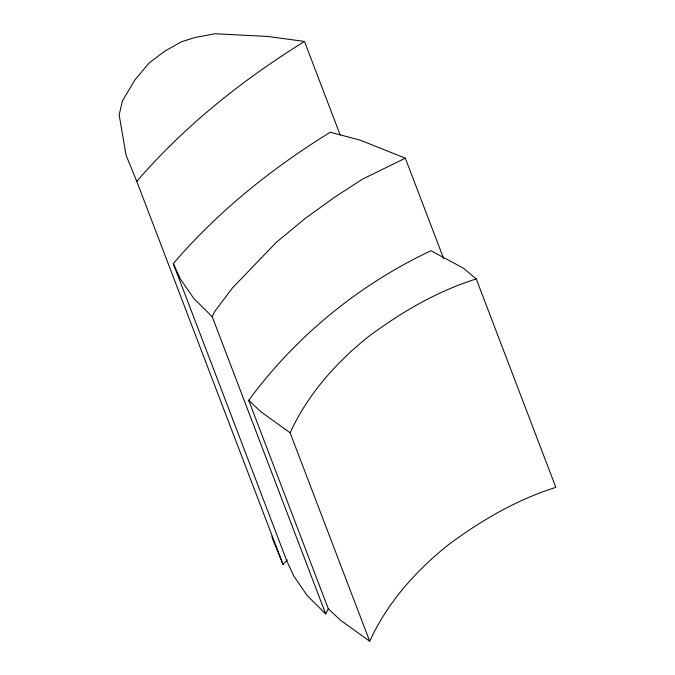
<?xml version="1.0" encoding="UTF-8"?>
<svg xmlns="http://www.w3.org/2000/svg" width="675" height="675" viewBox="0 0 675 675"><rect width="100%" height="100%" fill="white"/><g stroke="black" fill="none" stroke-linecap="round" stroke-linejoin="round"><path stroke-width="1.01" d="M328.278 608.715L340.386 620.123L369.714 641.25C387.222 602.952 415.631 570.822 448.403 544.776C481.123 520.476 516.797 499.61 555.846 487.375L476.263 278.952L463.244 268.068L430.945 250.746C359.168 284.462 295.709 336.454 248.695 400.3L328.278 608.715L325.738 613.988L212.212 316.685L214.751 311.411L232.428 287.98L276.379 242.274L305.488 218.236L334.218 197.48L362.289 179.255L405.312 158.178L443.661 258.593M369.714 641.25L290.123 432.835C307.631 394.538 336.049 362.407 368.82 336.361C401.532 312.061 437.206 291.187 476.263 278.952M325.738 613.988L307.302 595.73L293.878 576.214L286.808 560.9L173.281 263.604C217.966 211.494 271.991 168.185 330.294 132.232L360.172 140.147L405.312 158.178M287.288 559.963L283.078 564.502L136.78 181.381C184.587 125.837 242.401 80.038 304.467 41.428L340.2 134.992M304.467 41.428L267.604 36.45L214.81 33.75L194.982 37.538L181.676 41.69L164.666 51.241L149.226 62.885L135.008 79.802L122.479 100.718L119.154 114.91L126.073 155.191L136.78 181.381M290.123 432.835L260.803 411.699L248.695 400.3M212.212 316.685L193.776 298.434L180.352 278.91L173.281 263.604M283.078 564.502L272.371 538.304L272.017 536.245"/></g></svg>
